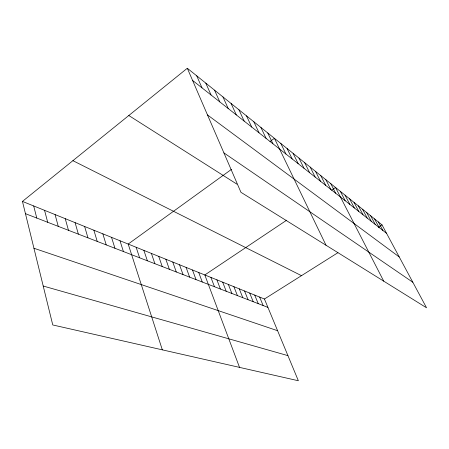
<?xml version="1.0" encoding="UTF-8"?>
<svg xmlns="http://www.w3.org/2000/svg" width="449" height="449" viewBox="0 0 449 449"><rect width="100%" height="100%" fill="white"/><g stroke="black" fill="none" stroke-linecap="round" stroke-linejoin="round"><path stroke-width="0.67" d="M22.45 201.416L264.444 299.006L298.349 380.746L52.763 324.958L22.45 201.416L187.312 68.254L382.032 224.904L426.55 307.806L240.956 192.318L187.312 68.254M231.459 169.374L128.19 244.06L162.325 349.85M269.978 141.519L274.406 138.32L326.03 245.255M286.692 220.19L204.817 274.956L239.519 367.383M331.485 190.23L335.549 187.508L383.743 281.169M264.444 299.006L337.929 252.697M378.485 227.138L382.032 224.904M43.211 286.024L287.932 355.636M33.944 248.258L277.594 330.717M25.458 213.679L267.924 307.391M72.901 160.669L301.481 275.664M128.801 115.516L236.943 184.169M223.905 152.89L412.833 282.264M207.494 114.933L399.251 256.974M192.582 80.433L386.583 233.379M378.322 221.918L382.902 230.477M374.522 218.865L379.13 227.508M370.627 215.728L375.269 224.461M366.631 212.517L371.301 221.335M362.534 209.223L367.237 218.13M358.33 205.838L363.061 214.835M354.014 202.364L358.779 211.457M349.586 198.8L354.373 207.988M345.034 195.141L349.855 204.424M340.359 191.375L345.208 200.759M330.756 183.652L335.661 193.238M325.822 179.684L330.761 189.371M320.754 175.61L325.721 185.398M315.546 171.417L320.535 181.312M310.18 167.101L315.198 177.102M304.658 162.656L309.698 172.77M298.967 158.082L304.035 168.302M293.107 153.367L298.203 163.7M287.063 148.507L292.181 158.957M280.833 143.489L285.974 154.063M267.767 132.977L272.953 143.792M260.914 127.465L266.111 138.404M253.825 121.763L259.045 132.831M246.501 115.87L251.737 127.073M238.924 109.775L244.172 121.107M231.078 103.461L236.337 114.933M222.951 96.928L228.221 108.529M214.532 90.148L219.802 101.895M205.794 83.121L211.069 95.008M196.729 75.83L201.999 87.858M259.64 297.07L263.131 305.539M254.729 295.088L258.226 303.647M249.7 293.057L253.202 301.706M244.553 290.986L248.067 299.719M239.283 288.859L242.802 297.687M233.89 286.681L237.409 295.599M228.361 284.453L231.886 293.466M222.693 282.168L226.223 291.278M216.884 279.822L220.414 289.033M210.929 277.42L214.459 286.731M198.733 272.504L202.263 282.017M192.492 269.989L196.022 279.604M186.094 267.408L189.618 277.128M179.521 264.758L183.04 274.586M172.775 262.036L176.289 271.976M165.844 259.241L169.352 269.299M158.727 256.373L162.224 266.543M151.408 253.421L154.899 263.709M143.888 250.39L147.362 260.796M136.148 247.27L139.605 257.799M119.99 240.754L123.408 251.535M111.548 237.347L114.944 248.263M102.849 233.839L106.217 244.896M93.886 230.225L97.22 241.416M84.637 226.492L87.942 237.83M75.095 222.648L78.362 234.125M65.245 218.674L68.472 230.303M55.075 214.571L58.252 226.358M44.563 210.334L47.689 222.272M33.692 205.951L36.767 218.051"/></g></svg>
